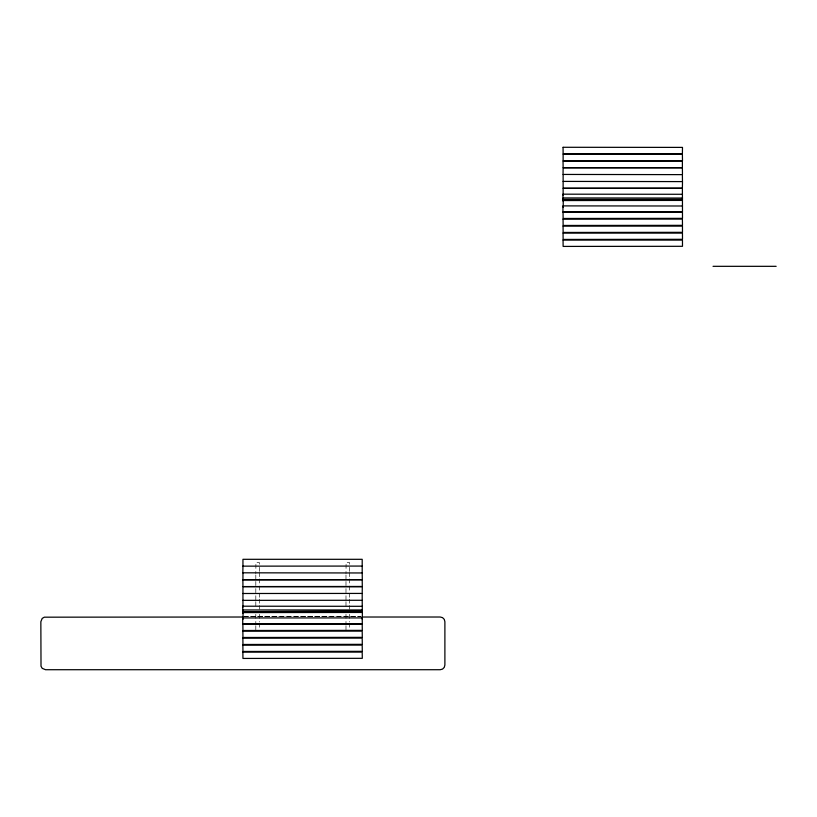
<?xml version="1.0" encoding="UTF-8"?>
<svg xmlns="http://www.w3.org/2000/svg" width="817" height="817" viewBox="0 0 817 817"><rect width="100%" height="100%" fill="white"/><g stroke="black" fill="none" stroke-linecap="round" stroke-linejoin="round"><path stroke-width="0.61" stroke-dasharray="4.08 3.06" d="M244.314 616.355L361.032 616.355M242.945 616.478L360.93 616.478M244.314 616.59L361.032 616.672M349.502 571.41L349.502 562.484L346.102 562.372L345.989 573.942M349.502 572.594L349.502 577.731M349.502 578.916L349.502 597.962M349.502 599.147L349.502 604.284M349.502 605.468L349.502 609.257M349.502 614.313L349.502 621.982M349.502 623.167L349.502 629.56M345.989 575.127L345.989 580.264M345.989 581.449L345.989 600.485M345.989 601.669L345.989 606.725M345.989 614.313L345.989 624.505M345.989 625.689L345.989 630.826M259.326 571.41L259.326 562.484L255.925 562.372L255.813 573.942M259.326 572.594L259.326 577.731M259.326 578.916L259.326 597.962M259.326 599.147L259.326 604.284M259.326 605.468L259.326 609.257M259.326 614.313L259.326 621.982M259.326 623.167L259.326 629.56M255.813 575.127L255.813 580.264M255.813 581.449L255.813 600.485M255.813 601.669L255.813 606.725M255.813 614.313L255.813 624.505M255.813 625.689L255.813 630.826"/><path stroke-width="1.23" d="M242.945 612.576L362.299 612.454M563.127 200.553L682.491 200.42M242.945 611.708L362.299 611.034M563.127 199.675L682.491 199.562M563.23 199.419L682.491 199.419M242.945 593.499L362.197 593.428L362.299 586.769L242.945 586.657L242.945 600.27M563.127 174.634L563.127 181.405L682.491 181.599L682.389 188.247L563.127 188.329L563.127 195.1M563.127 181.476L563.127 188.247L682.389 188.247L682.491 211.726L562.944 211.817L562.944 205.894L682.491 205.996M682.461 174.521L682.389 167.781L563.127 167.71L563.036 161.051L682.389 160.939L682.389 167.71L563.127 167.781L563.036 174.44L682.389 174.634L682.461 181.364M242.843 611.596L362.299 611.586M242.945 572.921L242.945 579.733L362.299 579.621L362.197 572.962L242.843 572.809L242.945 566.15L362.197 566.069L362.197 559.308L242.945 559.308L242.945 566.069M362.197 572.921L362.197 566.15M362.299 619.296L362.401 610.074M713.027 266.322L776.15 266.322M362.299 609.962L243.037 609.962L243.037 619.296M242.874 617.019L44.322 617.182L42.218 618.387L40.85 621.706L41.013 666.243L42.218 668.347L45.538 669.715L440.21 669.715L442.548 669.092L444.264 667.377L444.887 665.038L444.887 621.706L444.264 619.357L442.548 617.642L440.21 617.019L362.544 617.019M682.583 198.041L563.23 197.939L563.23 207.273M362.197 593.499L362.197 600.27L242.945 600.352L242.945 607.123M362.197 600.352L362.309 610.565M562.944 200.992L562.944 194.18L682.491 194.283M242.751 613.016L242.751 606.204L362.309 606.306M242.874 624.188L242.945 630.499L362.299 630.377L362.197 624.147L242.874 624.188M242.874 631.173L242.945 637.485L362.299 637.362L362.197 631.133L242.945 631.133M242.874 638.159L242.945 644.47L362.299 644.347L362.197 638.128L242.945 638.128M242.874 645.144L242.945 651.455L362.299 651.333L362.197 645.113L242.874 645.144M242.874 652.129L242.945 658.441L362.299 658.328L362.197 652.099L242.945 652.099M563.056 212.165L563.127 218.466L682.491 218.353L682.461 212.165L563.127 212.124M563.056 219.15L563.127 225.461L682.491 225.339L682.389 219.109L563.056 219.15M563.056 226.135L563.127 232.447L682.491 232.324L682.461 226.135L563.127 226.095M563.056 233.121L563.127 239.432L682.491 239.31L682.461 233.121L563.127 233.09M563.056 240.106L563.127 246.417L682.491 246.305L682.461 240.106L563.127 240.075M242.874 579.845L242.945 586.575L362.299 586.463L362.197 579.804L242.945 579.804M563.056 147.315L563.127 154.045L682.389 154.127L682.491 160.786L563.127 160.898L563.127 154.127L682.389 154.045L682.491 147.397L563.127 147.285M242.68 617.948L242.751 623.841L362.309 623.749L362.207 617.918L242.68 617.948"/></g></svg>
